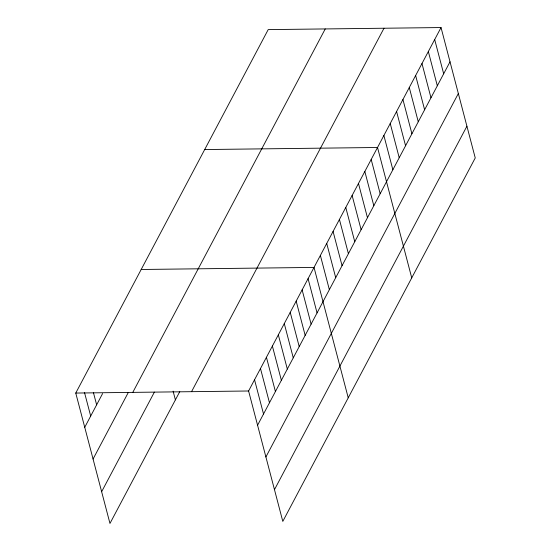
<?xml version="1.0" encoding="UTF-8"?>
<svg xmlns="http://www.w3.org/2000/svg" width="551" height="551" viewBox="0 0 551 551"><rect width="100%" height="100%" fill="white"/><g stroke="black" fill="none" stroke-linecap="round" stroke-linejoin="round"><path stroke-width="0.83" d="M179.764 391.637L109.966 523.45L75.756 393.056L268.199 29.616L441.034 27.55L475.244 157.944L282.801 521.384L248.591 390.996L441.034 27.55M84.737 427.3L102.582 393.6M93.064 459.031L128.355 392.381M132.791 392.374L325.235 28.934M101.639 491.719L154.383 392.119M191.555 391.671L383.999 28.232M257.572 425.241L450.022 61.795M265.899 456.972L458.342 93.525M274.474 489.66L466.917 126.213M204.696 149.548L377.531 147.489L411.735 277.883M141.187 269.487L314.022 267.421L348.232 397.815M75.756 393.056L248.591 390.996M434.684 39.541L443.672 73.793M428.334 51.539L437.322 85.784M421.983 63.53L430.972 97.775M415.633 75.521L424.621 109.773M409.283 87.519L418.264 121.764M402.933 99.511L411.914 133.762M396.582 111.509L405.564 145.753M390.232 123.5L399.213 157.744M383.882 135.491L392.863 169.742M371.181 159.48L380.162 193.725M364.831 171.471L373.812 205.723M358.474 183.469L367.462 217.714M352.123 195.46L361.112 229.705M345.773 207.451L354.761 241.703M339.423 219.45L348.411 253.694M333.073 231.441L342.061 265.685M326.722 243.439L335.711 277.683M320.372 255.43L329.36 289.674M308.071 278.654L317.059 312.906M302.127 289.888L311.108 324.14M296.176 301.121L305.164 335.373M290.225 312.355L299.214 346.607M284.282 323.589L293.263 357.84M278.331 334.822L287.319 369.074M272.387 346.056L281.368 380.307M266.436 357.289L275.417 391.541M260.485 368.523L269.473 402.774M254.541 379.763L263.523 414.008M173.104 391.155L175.397 399.881M93.429 392.608L96.639 404.833M84.482 392.422L90.688 416.067"/></g></svg>
